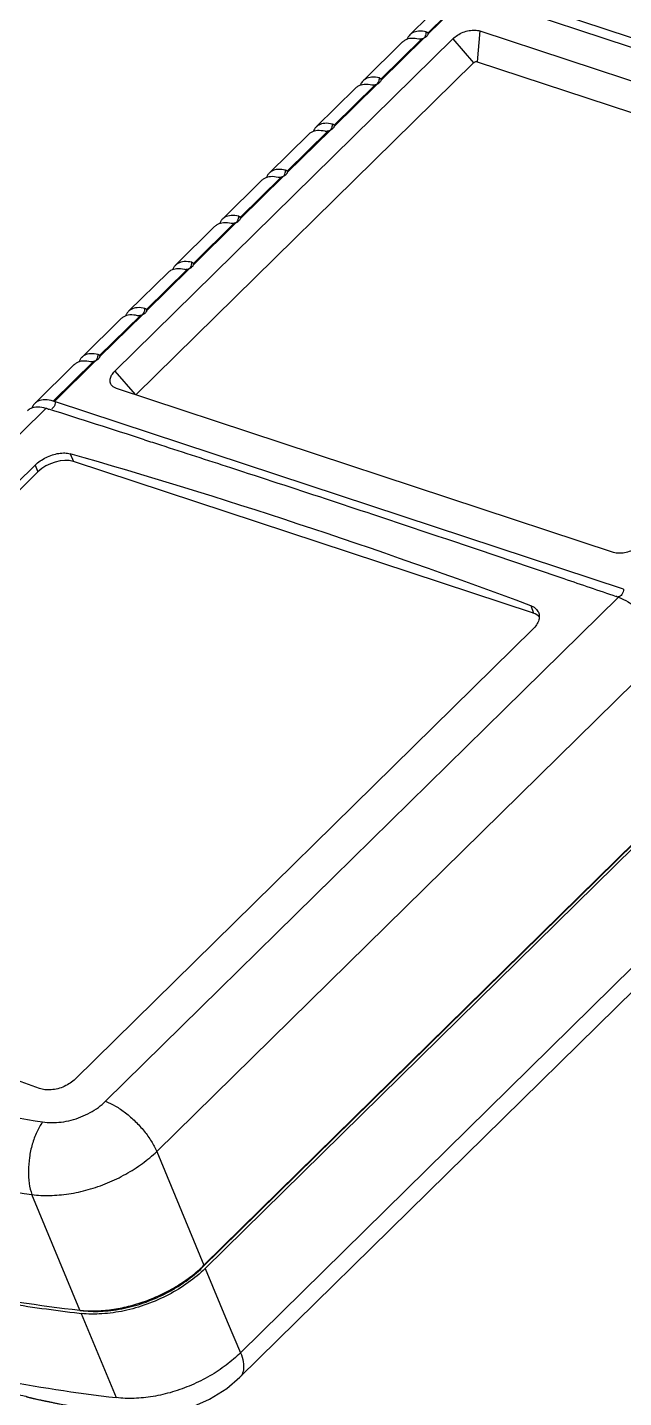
# Model space of a CAD drawing. Header units: millimetres. Extents: x 1786 to 2940, y -3417 to -1928.
# Drawn here: x 2154 to 2221.9, y -2988.9 to -2832.8 of the extents above; entities that cross this region are included whole.
import ezdxf

# ---------------------------------------------------------------- set-up
doc = ezdxf.new("R2010")
doc.units = ezdxf.units.MM

# ---------------------------------------------------------------- blocks, each defined once
blk = doc.blocks.new('*u5')
at = {"color": 7, "linetype": 'Continuous'}
for p, q in [((6.44, 73.88, 0), (1.94, 69.45, 0)), ((8.54, 74.14, 0), (3.97, 69.65, 0)), ((3.98, 69.5, 0), (8.66, 74.11, 0)), ((73.47, 52.72, 0), (8.78, 74.07, 0)), ((74.31, 53.55, 0), (9.62, 74.9, 0)), ((-31.65, 31.14, 0), (6.83, 68.98, 0)), ((3.28, 68.97, 0), (-1.37, 64.4, 0)), ((-1.36, 64.25, 0), (3.51, 69.05, 0)), ((3.98, 69.54, 0), (3.98, 69.5, 0)), ((6.83, 68.98, 0), (9.18, 66.26, 0)), ((9.91, 69.88, 0), (9.58, 66.38, 0)), ((9.91, 69.88, 0), (66.53, 51.19, 0)), ((1.1, 68.63, 0), (-3.4, 64.2, 0)), ((-29.27, 28.44, 0), (9.18, 66.26, 0)), ((9.58, 66.38, 0), (65.4, 47.95, 0)), ((-1.36, 64.29, 0), (-1.36, 64.25, 0)), ((-4.24, 63.38, 0), (-8.74, 58.95, 0)), ((-6.7, 59, 0), (-1.83, 63.8, 0)), ((-2.06, 63.72, 0), (-6.7, 59.15, 0)), ((-9.58, 58.13, 0), (-14.08, 53.7, 0)), ((-12.04, 53.75, 0), (-7.16, 58.55, 0)), ((-7.39, 58.47, 0), (-12.04, 53.9, 0)), ((-6.69, 59.04, 0), (-6.7, 59, 0)), ((-17.38, 48.5, 0), (-12.5, 53.3, 0)), ((-12.73, 53.22, 0), (-17.38, 48.65, 0)), ((-12.03, 53.79, 0), (-12.04, 53.75, 0)), ((-14.92, 52.88, 0), (-19.41, 48.45, 0)), ((-17.37, 48.53, 0), (-17.38, 48.5, 0)), ((-20.26, 47.63, 0), (-24.75, 43.2, 0)), ((-18.07, 47.97, 0), (-22.72, 43.4, 0)), ((-22.71, 43.25, 0), (-17.84, 48.05, 0)), ((-21.7, -70.98, 0), (97.46, 46.22, 0)), ((97.64, 46.48, 0), (-21.52, -70.72, 0)), ((97.79, 46.11, 0), (-21.37, -71.08, 0)), ((-25.59, 42.38, 0), (-30.09, 37.95, 0)), ((-23.41, 42.72, 0), (-28.06, 38.15, 0)), ((-28.05, 38, 0), (-23.18, 42.8, 0)), ((-22.71, 43.28, 0), (-22.71, 43.25, 0)), ((-33.39, 32.75, 0), (-28.52, 37.55, 0)), ((-28.75, 37.47, 0), (-33.39, 32.9, 0)), ((-28.05, 38.03, 0), (-28.05, 38, 0)), ((-30.93, 37.13, 0), (-35.43, 32.7, 0)), ((101.54, 36.25, 0), (-17.35, -80.68, 0)), ((-33.38, 32.78, 0), (-33.39, 32.75, 0)), ((101.47, 33.45, 0), (-17.42, -83.48, 0)), ((-36.27, 31.88, 0), (-40.77, 27.45, 0)), ((-34.09, 32.22, 0), (-38.66, 27.72, 0)), ((-38.54, 27.69, 0), (-33.85, 32.3, 0)), ((-31.65, 31.14, 0), (-29.33, 28.46, 0)), ((-31.48, 29.17, 0), (-31.63, 29.23, 0)), ((25.13, 10.48, 0), (-31.48, 29.17, 0)), ((-39.5, 26.89, 0), (-97.88, -30.53, 0)), ((-39.27, 26.82, 0), (-39.32, 26.84, 0)), ((-39.26, 26.82, 0), (-39.18, 26.79, 0)), ((26.27, 6.3, 0), (-38.42, 27.65, 0)), ((-92.83, -30.81, 0), (-40.72, 20.44, 0)), ((-40.72, 20.44, 0), (-40.41, 19.67, 0)), ((-36.74, 21.72, 0), (-36.38, 20.84, 0)), ((15.99, 3.55, 0), (-36.38, 20.84, 0)), ((-40.41, 19.67, 0), (-92.47, -31.54, 0)), ((19.22, 7.58, 0), (19.47, 7.5, 0)), ((-32.71, -52.04, 0), (25.67, 5.38, 0)), ((25.54, 5.43, 0), (25.48, 5.45, 0)), ((15.69, 4.42, 0), (15.99, 3.55, 0)), ((-36.16, -49.51, 0), (15.94, 1.74, 0)), ((-26.88, -57.75, 0), (31.5, -0.33, 0)), ((-26.88, -57.75, 0), (-21.52, -70.72, 0)), ((-35.65, -75.83, 0), (-41.1, -62.67, 0)), ((-21.74, -70.9, 0), (-21.7, -70.98, 0)), ((-21.37, -71.08, 0), (-18.85, -77.11, 0)), ((-35.7, -76.17, 0), (-35.5, -76.2, 0)), ((-35.65, -75.85, 0), (-35.27, -75.89, 0)), ((-35.5, -76.2, 0), (-31.49, -85.79, 0)), ((-18.85, -77.11, 0), (-17.35, -80.68, 0))]:
    blk.add_line(p, q, dxfattribs=at)
at = {"color": 7, "linetype": 'Continuous', "elevation": 0}
for points in [[(-41.71, -85.72), (-40.94, -85.9), (-40.22, -86.05), (-39.55, -86.19), (-38.92, -86.32), (-38.32, -86.44), (-37.75, -86.55), (-37.21, -86.64), (-36.7, -86.72)], [(-29.39, -87.72), (-27.52, -87.79), (-25.25, -87.53), (-23.01, -86.92), (-20.88, -85.98), (-18.91, -84.75), (-17.42, -83.48)]]:
    blk.add_lwpolyline(points, dxfattribs=at)
at = {"color": 7, "linetype": 'Continuous'}
for centre, radius, start, end in [((2.77, 69.74, 0), 1.03, 344.4712, 347.9314), ((2.77, 69.74, 0), 1.03, 347.932, 349.8232), ((-2.57, 64.49, 0), 1.03, 344.4712, 347.9314), ((-2.57, 64.49, 0), 1.03, 347.932, 349.8232), ((-7.91, 59.24, 0), 1.03, 344.4712, 347.9314), ((-7.9, 59.24, 0), 1.03, 347.932, 349.8232), ((-13.25, 53.99, 0), 1.03, 344.4712, 347.9314), ((-13.24, 53.99, 0), 1.03, 347.932, 349.8232), ((-18.58, 48.74, 0), 1.03, 344.4712, 347.9314), ((-18.58, 48.74, 0), 1.03, 347.932, 349.8232), ((-23.92, 43.49, 0), 1.03, 344.4712, 347.9314), ((-23.92, 43.49, 0), 1.03, 347.932, 349.8232), ((-29.26, 38.24, 0), 1.03, 344.4712, 347.9314), ((-29.26, 38.24, 0), 1.03, 347.932, 349.8232), ((-34.59, 32.99, 0), 1.03, 347.932, 349.8232), ((-34.6, 32.99, 0), 1.03, 344.4712, 347.9314), ((-41.51, 19.63, 0), 7.54, 74.05, 74.5128), ((-41.47, 19.76, 0), 7.4, 73.5731, 74.0552), ((-40.94, 21.55, 0), 5.53, 73.0284, 73.6468), ((-808.89, -2404.89, 0), 2550.6, 72.17874, 72.43573), ((-36.56, 35.29, 0), 7.85, 254.5184, 255.4143), ((-35.93, 35.19, 0), 7.94, 250.8198, 251.732), ((22.56, -2.78, 0), 8.73, 69.1716, 70.0608)]:
    blk.add_arc(centre, radius, start, end, dxfattribs=at)
for centre, major_axis, ratio, start_param, end_param in [((-38.29, 18.96, 0), (2.77, 1.15), 0.590854, 0.598958, 2.168536), ((222.43, -607.67, 0), (-550.55, 594.52), 0.475301, -0.755962, -0.664469), ((14.08, 1.68, 0), (2.77, 1.15), 0.589516, 6.481352, 6.881844), ((202.39, -627.38, 0), (-584.5, 561.15), 0.434124, -0.782719, -0.691226)]:
    blk.add_ellipse(centre, major_axis=major_axis, ratio=ratio, start_param=start_param, end_param=end_param, dxfattribs=at)
for points, start_tangent, end_tangent in [([(86.11, 64.83, 0), (75, 68.95, 0), (63.99, 72.86, 0), (53.08, 76.55, 0), (42.27, 80.03, 0), (31.55, 83.29, 0), (20.94, 86.34, 0)], (-0.93497, 0.354728), (-0.963415, 0.268016)), ([(2.96, 68.95, 0), (2.08, 69.03, 0), (1.38, 68.84, 0), (1.1, 68.62, 0)], (-0.97744, 0.211215), (-0.713964, -0.700183)), ([(1.94, 69.45, 0), (1.75, 69.22, 0), (1.61, 68.92, 0)], (-0.713964, -0.700183), (-0.321784, -0.946813)), ([(3.8, 69.78, 0), (2.92, 69.86, 0), (2.22, 69.66, 0), (1.94, 69.45, 0)], (-0.97744, 0.211215), (-0.713964, -0.700183)), ([(3.06, 68.94, 0), (2.96, 68.95, 0)], (-0.999837, 0.018041), (-0.97744, 0.211215)), ([(3.28, 68.97, 0), (3.17, 68.95, 0), (3.06, 68.94, 0)], (-0.97566, -0.219287), (-0.999837, 0.018041)), ([(3.51, 69.05, 0), (3.44, 69.02, 0), (3.37, 68.99, 0), (3.28, 68.97, 0)], (-0.907779, -0.419448), (-0.97566, -0.219287)), ([(3.49, 69.03, 0), (3.63, 69.18, 0)], (0.765786, 0.643095), (0.568365, 0.822777)), ([(3.93, 69.39, 0), (3.86, 69.3, 0), (3.77, 69.21, 0), (3.66, 69.12, 0), (3.51, 69.05, 0)], (-0.49214, -0.870516), (-0.91469, -0.404157)), ([(3.63, 69.18, 0), (3.76, 69.46, 0)], (0.568365, 0.822777), (0.267709, 0.9635)), ([(3.78, 69.56, 0), (3.8, 69.78, 0)], (0.176673, 0.98427), (-0.05142, 0.998677)), ([(3.8, 69.78, 0), (3.91, 69.73, 0), (3.97, 69.65, 0)], (0.97744, -0.211215), (0.342976, -0.939344)), ([(3.98, 69.5, 0), (3.93, 69.39, 0)], (-0.238418, -0.971163), (-0.49214, -0.870516)), ([(3.97, 69.65, 0), (3.98, 69.58, 0), (3.98, 69.54, 0)], (0.342976, -0.939344), (-0.134155, -0.99096)), ([(6.83, 68.98, 0), (7.36, 69.4, 0), (7.99, 69.73, 0), (8.68, 69.92, 0), (9.34, 69.98, 0), (9.91, 69.88, 0)], (0.712957, 0.701208), (0.949599, -0.313467)), ([(9.18, 66.26, 0), (9.3, 66.34, 0), (9.45, 66.39, 0), (9.58, 66.38, 0)], (0.712957, 0.701208), (0.949599, -0.313467)), ([(-3.4, 64.2, 0), (-3.59, 63.97, 0), (-3.73, 63.67, 0)], (-0.713964, -0.700183), (-0.321784, -0.946813)), ([(-1.54, 64.53, 0), (-2.42, 64.61, 0), (-3.12, 64.41, 0), (-3.4, 64.2, 0)], (-0.97744, 0.211215), (-0.713964, -0.700183)), ([(-1.41, 64.14, 0), (-1.48, 64.05, 0), (-1.57, 63.96, 0), (-1.68, 63.87, 0), (-1.83, 63.8, 0)], (-0.49214, -0.870516), (-0.91469, -0.404157)), ([(-1.71, 63.93, 0), (-1.58, 64.21, 0)], (0.568365, 0.822777), (0.267709, 0.9635)), ([(-1.56, 64.31, 0), (-1.54, 64.53, 0)], (0.176673, 0.98427), (-0.05142, 0.998677)), ([(-1.54, 64.53, 0), (-1.42, 64.48, 0), (-1.37, 64.4, 0)], (0.97744, -0.211215), (0.342976, -0.939344)), ([(-1.36, 64.25, 0), (-1.41, 64.14, 0)], (-0.238418, -0.971163), (-0.49214, -0.870516)), ([(-1.37, 64.4, 0), (-1.35, 64.33, 0), (-1.36, 64.29, 0)], (0.342976, -0.939344), (-0.134155, -0.99096)), ([(-2.38, 63.7, 0), (-3.26, 63.78, 0), (-3.96, 63.59, 0), (-4.24, 63.37, 0)], (-0.97744, 0.211215), (-0.713964, -0.700183)), ([(-2.28, 63.69, 0), (-2.38, 63.7, 0)], (-0.999837, 0.018041), (-0.97744, 0.211215)), ([(-2.06, 63.72, 0), (-2.17, 63.7, 0), (-2.28, 63.69, 0)], (-0.97566, -0.219287), (-0.999837, 0.018041)), ([(-1.83, 63.8, 0), (-1.89, 63.77, 0), (-1.97, 63.74, 0), (-2.06, 63.72, 0)], (-0.907779, -0.419448), (-0.97566, -0.219287)), ([(-1.85, 63.78, 0), (-1.71, 63.93, 0)], (0.765786, 0.643095), (0.568365, 0.822777)), ([(-6.88, 59.28, 0), (-7.76, 59.36, 0), (-8.45, 59.16, 0), (-8.74, 58.95, 0)], (-0.97744, 0.211215), (-0.713964, -0.700183)), ([(-7.72, 58.45, 0), (-8.6, 58.53, 0), (-9.3, 58.33, 0), (-9.58, 58.12, 0)], (-0.97744, 0.211215), (-0.713964, -0.700183)), ([(-8.74, 58.95, 0), (-8.93, 58.71, 0), (-9.06, 58.42, 0)], (-0.713964, -0.700183), (-0.321784, -0.946813)), ([(-7.61, 58.44, 0), (-7.72, 58.45, 0)], (-0.999837, 0.018041), (-0.97744, 0.211215)), ([(-7.39, 58.47, 0), (-7.5, 58.45, 0), (-7.61, 58.44, 0)], (-0.97566, -0.219287), (-0.999837, 0.018041)), ([(-7.16, 58.55, 0), (-7.23, 58.52, 0), (-7.31, 58.49, 0), (-7.39, 58.47, 0)], (-0.907779, -0.419448), (-0.97566, -0.219287)), ([(-7.18, 58.52, 0), (-7.05, 58.68, 0)], (0.765786, 0.643095), (0.568365, 0.822777)), ([(-6.74, 58.89, 0), (-6.81, 58.8, 0), (-6.91, 58.71, 0), (-7.02, 58.62, 0), (-7.16, 58.55, 0)], (-0.49214, -0.870516), (-0.91469, -0.404157)), ([(-7.05, 58.68, 0), (-6.91, 58.96, 0)], (0.568365, 0.822777), (0.267709, 0.9635)), ([(-6.89, 59.06, 0), (-6.88, 59.28, 0)], (0.176673, 0.98427), (-0.05142, 0.998677)), ([(-6.88, 59.28, 0), (-6.76, 59.23, 0), (-6.7, 59.15, 0)], (0.97744, -0.211215), (0.342976, -0.939344)), ([(-6.7, 59, 0), (-6.74, 58.89, 0)], (-0.238418, -0.971163), (-0.49214, -0.870516)), ([(-6.7, 59.15, 0), (-6.69, 59.08, 0), (-6.69, 59.04, 0)], (0.342976, -0.939344), (-0.134155, -0.99096)), ([(-13.06, 53.2, 0), (-13.94, 53.28, 0), (-14.63, 53.08, 0), (-14.92, 52.87, 0)], (-0.97744, 0.211215), (-0.713964, -0.700183)), ([(-14.07, 53.7, 0), (-14.27, 53.46, 0), (-14.4, 53.17, 0)], (-0.713964, -0.700183), (-0.321784, -0.946813)), ([(-12.22, 54.03, 0), (-13.1, 54.11, 0), (-13.79, 53.91, 0), (-14.07, 53.7, 0)], (-0.97744, 0.211215), (-0.713964, -0.700183)), ([(-12.95, 53.19, 0), (-13.06, 53.2, 0)], (-0.999837, 0.018041), (-0.97744, 0.211215)), ([(-12.73, 53.22, 0), (-12.84, 53.2, 0), (-12.95, 53.19, 0)], (-0.97566, -0.219287), (-0.999837, 0.018041)), ([(-12.5, 53.3, 0), (-12.57, 53.27, 0), (-12.65, 53.24, 0), (-12.73, 53.22, 0)], (-0.907779, -0.419448), (-0.97566, -0.219287)), ([(-12.52, 53.27, 0), (-12.39, 53.43, 0)], (0.765786, 0.643095), (0.568365, 0.822777)), ([(-12.08, 53.64, 0), (-12.15, 53.55, 0), (-12.24, 53.46, 0), (-12.36, 53.37, 0), (-12.5, 53.3, 0)], (-0.49214, -0.870516), (-0.91469, -0.404157)), ([(-12.39, 53.43, 0), (-12.25, 53.71, 0)], (0.568365, 0.822777), (0.267709, 0.9635)), ([(-12.23, 53.81, 0), (-12.22, 54.03, 0)], (0.176673, 0.98427), (-0.05142, 0.998677)), ([(-12.22, 54.03, 0), (-12.1, 53.98, 0), (-12.04, 53.9, 0)], (0.97744, -0.211215), (0.342976, -0.939344)), ([(-12.04, 53.75, 0), (-12.08, 53.64, 0)], (-0.238418, -0.971163), (-0.49214, -0.870516)), ([(-12.04, 53.9, 0), (-12.03, 53.83, 0), (-12.03, 53.79, 0)], (0.342976, -0.939344), (-0.134155, -0.99096)), ([(-19.41, 48.45, 0), (-19.6, 48.21, 0), (-19.74, 47.92, 0)], (-0.713964, -0.700183), (-0.321784, -0.946813)), ([(-17.55, 48.78, 0), (-18.43, 48.86, 0), (-19.13, 48.66, 0), (-19.41, 48.45, 0)], (-0.97744, 0.211215), (-0.713964, -0.700183)), ([(-17.42, 48.39, 0), (-17.49, 48.3, 0), (-17.58, 48.21, 0), (-17.7, 48.12, 0), (-17.84, 48.05, 0)], (-0.49214, -0.870516), (-0.91469, -0.404157)), ([(-17.72, 48.18, 0), (-17.59, 48.46, 0)], (0.568365, 0.822777), (0.267709, 0.9635)), ([(-17.57, 48.56, 0), (-17.55, 48.78, 0)], (0.176673, 0.98427), (-0.05142, 0.998677)), ([(-17.55, 48.78, 0), (-17.44, 48.73, 0), (-17.38, 48.65, 0)], (0.97744, -0.211215), (0.342976, -0.939344)), ([(-17.38, 48.5, 0), (-17.42, 48.39, 0)], (-0.238418, -0.971163), (-0.49214, -0.870516)), ([(-17.38, 48.65, 0), (-17.37, 48.58, 0), (-17.37, 48.53, 0)], (0.342976, -0.939344), (-0.134155, -0.99096)), ([(-18.4, 47.95, 0), (-19.28, 48.03, 0), (-19.97, 47.83, 0), (-20.25, 47.62, 0)], (-0.97744, 0.211215), (-0.713964, -0.700183)), ([(-18.29, 47.94, 0), (-18.4, 47.95, 0)], (-0.999837, 0.018041), (-0.97744, 0.211215)), ([(-18.07, 47.97, 0), (-18.18, 47.95, 0), (-18.29, 47.94, 0)], (-0.97566, -0.219287), (-0.999837, 0.018041)), ([(-17.84, 48.05, 0), (-17.91, 48.02, 0), (-17.99, 47.99, 0), (-18.07, 47.97, 0)], (-0.907779, -0.419448), (-0.97566, -0.219287)), ([(-17.86, 48.02, 0), (-17.72, 48.18, 0)], (0.765786, 0.643095), (0.568365, 0.822777)), ([(-23.74, 42.7, 0), (-24.62, 42.78, 0), (-25.31, 42.58, 0), (-25.59, 42.37, 0)], (-0.97744, 0.211215), (-0.713964, -0.700183)), ([(-24.75, 43.2, 0), (-24.94, 42.96, 0), (-25.08, 42.67, 0)], (-0.713964, -0.700183), (-0.321784, -0.946813)), ([(-22.89, 43.53, 0), (-23.77, 43.61, 0), (-24.47, 43.41, 0), (-24.75, 43.2, 0)], (-0.97744, 0.211215), (-0.713964, -0.700183)), ([(-23.63, 42.69, 0), (-23.74, 42.7, 0)], (-0.999837, 0.018041), (-0.97744, 0.211215)), ([(-23.41, 42.72, 0), (-23.52, 42.7, 0), (-23.63, 42.69, 0)], (-0.97566, -0.219287), (-0.999837, 0.018041)), ([(-23.18, 42.8, 0), (-23.25, 42.77, 0), (-23.32, 42.74, 0), (-23.41, 42.72, 0)], (-0.907779, -0.419448), (-0.97566, -0.219287)), ([(-23.2, 42.77, 0), (-23.06, 42.93, 0)], (0.765786, 0.643095), (0.568365, 0.822777)), ([(-22.76, 43.14, 0), (-22.83, 43.04, 0), (-22.92, 42.96, 0), (-23.03, 42.87, 0), (-23.18, 42.8, 0)], (-0.49214, -0.870516), (-0.91469, -0.404157)), ([(-23.06, 42.93, 0), (-22.93, 43.21, 0)], (0.568365, 0.822777), (0.267709, 0.9635)), ([(-22.91, 43.31, 0), (-22.89, 43.53, 0)], (0.176673, 0.98427), (-0.05142, 0.998677)), ([(-22.89, 43.53, 0), (-22.78, 43.48, 0), (-22.72, 43.4, 0)], (0.97744, -0.211215), (0.342976, -0.939344)), ([(-22.71, 43.25, 0), (-22.76, 43.14, 0)], (-0.238418, -0.971163), (-0.49214, -0.870516)), ([(-22.72, 43.4, 0), (-22.71, 43.33, 0), (-22.71, 43.28, 0)], (0.342976, -0.939344), (-0.134155, -0.99096)), ([(-29.07, 37.45, 0), (-29.95, 37.53, 0), (-30.65, 37.33, 0), (-30.93, 37.12, 0)], (-0.97744, 0.211215), (-0.713964, -0.700183)), ([(-30.09, 37.95, 0), (-30.28, 37.71, 0), (-30.42, 37.42, 0)], (-0.713964, -0.700183), (-0.321784, -0.946813)), ([(-28.23, 38.28, 0), (-29.11, 38.36, 0), (-29.81, 38.16, 0), (-30.09, 37.95, 0)], (-0.97744, 0.211215), (-0.713964, -0.700183)), ([(-28.75, 37.47, 0), (-28.86, 37.45, 0), (-28.97, 37.44, 0)], (-0.97566, -0.219287), (-0.999837, 0.018041)), ([(-28.52, 37.55, 0), (-28.59, 37.52, 0), (-28.66, 37.49, 0), (-28.75, 37.47, 0)], (-0.907779, -0.419448), (-0.97566, -0.219287)), ([(-28.54, 37.52, 0), (-28.4, 37.68, 0)], (0.765786, 0.643095), (0.568365, 0.822777)), ([(-28.1, 37.89, 0), (-28.17, 37.79, 0), (-28.26, 37.7, 0), (-28.37, 37.62, 0), (-28.52, 37.55, 0)], (-0.49214, -0.870516), (-0.91469, -0.404157)), ([(-28.4, 37.68, 0), (-28.27, 37.96, 0)], (0.568365, 0.822777), (0.267709, 0.9635)), ([(-28.25, 38.06, 0), (-28.23, 38.28, 0)], (0.176673, 0.98427), (-0.05142, 0.998677)), ([(-28.23, 38.28, 0), (-28.11, 38.23, 0), (-28.06, 38.15, 0)], (0.97744, -0.211215), (0.342976, -0.939344)), ([(-28.05, 38, 0), (-28.1, 37.89, 0)], (-0.238418, -0.971163), (-0.49214, -0.870516)), ([(-28.06, 38.15, 0), (-28.04, 38.08, 0), (-28.05, 38.03, 0)], (0.342976, -0.939344), (-0.134155, -0.99096)), ([(-28.97, 37.44, 0), (-29.07, 37.45, 0)], (-0.999837, 0.018041), (-0.97744, 0.211215)), ([(-33.57, 33.03, 0), (-34.45, 33.11, 0), (-35.15, 32.91, 0), (-35.43, 32.7, 0)], (-0.97744, 0.211215), (-0.713964, -0.700183)), ([(-33.58, 32.81, 0), (-33.57, 33.03, 0)], (0.176673, 0.98427), (-0.05142, 0.998677)), ([(-33.57, 33.03, 0), (-33.45, 32.98, 0), (-33.39, 32.9, 0)], (0.97744, -0.211215), (0.342976, -0.939344)), ([(-33.39, 32.9, 0), (-33.38, 32.83, 0), (-33.38, 32.78, 0)], (0.342976, -0.939344), (-0.134155, -0.99096)), ([(-34.41, 32.2, 0), (-35.29, 32.28, 0), (-35.99, 32.08, 0), (-36.27, 31.87, 0)], (-0.97744, 0.211215), (-0.713964, -0.700183)), ([(-35.43, 32.7, 0), (-35.62, 32.46, 0), (-35.76, 32.17, 0)], (-0.713964, -0.700183), (-0.321784, -0.946813)), ([(-34.3, 32.19, 0), (-34.41, 32.2, 0)], (-0.999837, 0.018041), (-0.97744, 0.211215)), ([(-34.09, 32.22, 0), (-34.19, 32.2, 0), (-34.3, 32.19, 0)], (-0.97566, -0.219287), (-0.999837, 0.018041)), ([(-33.85, 32.3, 0), (-33.92, 32.27, 0), (-34, 32.24, 0), (-34.09, 32.22, 0)], (-0.907779, -0.419448), (-0.97566, -0.219287)), ([(-33.87, 32.27, 0), (-33.74, 32.43, 0)], (0.765786, 0.643095), (0.568365, 0.822777)), ([(-33.43, 32.64, 0), (-33.5, 32.54, 0), (-33.6, 32.45, 0), (-33.71, 32.37, 0), (-33.85, 32.3, 0)], (-0.49214, -0.870516), (-0.91469, -0.404157)), ([(-33.74, 32.43, 0), (-33.61, 32.71, 0)], (0.568365, 0.822777), (0.267709, 0.9635)), ([(-33.39, 32.75, 0), (-33.43, 32.64, 0)], (-0.238418, -0.971163), (-0.49214, -0.870516)), ([(-31.63, 29.23, 0), (-31.91, 29.41, 0), (-32.16, 29.76, 0), (-32.19, 30.2, 0), (-32.02, 30.67, 0), (-31.65, 31.14, 0)], (-0.910878, 0.412676), (0.712957, 0.701208)), ([(-39.5, 26.89, 0), (-40.45, 27.03, 0), (-41.22, 26.89, 0), (-41.61, 26.62, 0)], (-0.963699, 0.266991), (-0.717978, -0.696066)), ([(-40.76, 27.45, 0), (-40.91, 27.29, 0), (-41.09, 26.93, 0)], (-0.717978, -0.696066), (-0.329132, -0.944284)), ([(-38.66, 27.72, 0), (-39.61, 27.86, 0), (-40.38, 27.71, 0), (-40.76, 27.45, 0)], (-0.963699, 0.266991), (-0.717978, -0.696066)), ([(-38.42, 27.65, 0), (-38.47, 27.33, 0), (-38.62, 27.05, 0), (-38.82, 26.85, 0)], (-0.023179, -0.999731), (-0.836988, -0.547221)), ([(-28.28, 23.32, 0), (-26.47, 22.73, 0)], (0.952022, -0.30603), (0.9518, -0.306718)), ([(-26.47, 22.73, 0), (-18.49, 20.15, 0), (3.08, 13.03, 0), (19.22, 7.58, 0)], (0.9518, -0.306718), (0.946699, -0.322121)), ([(-40.72, 20.44, 0), (-40.16, 20.9, 0), (-39.49, 21.3, 0), (-38.77, 21.59, 0), (-38.04, 21.77, 0), (-37.34, 21.81, 0), (-36.74, 21.72, 0)], (0.712957, 0.701208), (0.961502, -0.274798)), ([(28.22, 11.38, 0), (27.69, 10.96, 0), (27.05, 10.64, 0), (26.37, 10.44, 0), (25.71, 10.39, 0), (25.13, 10.48, 0)], (-0.712957, -0.701208), (-0.949599, 0.313467)), ([(19.47, 7.5, 0), (25.42, 5.47, 0)], (0.946674, -0.322192), (0.946096, -0.323886)), ([(26.27, 6.3, 0), (26.21, 5.98, 0), (26.07, 5.7, 0), (25.86, 5.5, 0), (25.63, 5.41, 0)], (-0.023179, -0.999731), (-0.998425, -0.056108)), ([(25.48, 5.45, 0), (25.42, 5.47, 0)], (-0.939123, 0.343581), (-0.944828, 0.327567)), ([(25.67, 5.38, 0), (26.79, 4.84, 0), (27.94, 4.05, 0), (28.12, 3.92, 0)], (0.934604, -0.355689), (0.779488, -0.626417)), ([(15.69, 4.42, 0), (16.18, 4.15, 0), (16.51, 3.76, 0), (16.6, 3.57, 0)], (0.937009, -0.349306), (0.326187, -0.945305)), ([(16.6, 3.57, 0), (16.66, 3.3, 0), (16.61, 2.79, 0), (16.36, 2.25, 0), (15.94, 1.74, 0)], (0.326187, -0.945305), (-0.712957, -0.701208)), ([(-98.3, -35.11, 0), (-88.68, -40.18, 0), (-77.95, -44.67, 0), (-66.19, -48.55, 0), (-53.47, -51.8, 0), (-39.89, -54.39, 0)], (0.860555, -0.509358), (0.987334, -0.158658)), ([(-100.88, -42.93, 0), (-91.04, -48.15, 0), (-80.06, -52.76, 0), (-68.03, -56.74, 0), (-55.01, -60.05, 0), (-41.1, -62.67, 0)], (0.858865, -0.512202), (0.987735, -0.15614)), ([(-36.16, -49.51, 0), (-36.73, -49.96, 0), (-37.41, -50.34, 0), (-38.14, -50.6, 0), (-38.89, -50.73, 0), (-39.61, -50.72, 0), (-40.23, -50.58, 0)], (-0.712957, -0.701208), (-0.938173, 0.346167)), ([(-39.89, -54.39, 0), (-38.86, -54.47, 0), (-37.76, -54.4, 0), (-36.63, -54.18, 0), (-35.53, -53.82, 0), (-34.48, -53.33, 0), (-33.53, -52.73, 0), (-32.71, -52.04, 0)], (0.987354, -0.158534), (0.713039, 0.701124)), ([(-32.71, -52.04, 0), (-31.59, -52.58, 0), (-30.44, -53.36, 0), (-29.33, -54.33, 0), (-28.32, -55.44, 0), (-27.49, -56.6, 0), (-26.88, -57.75, 0)], (0.934604, -0.355689), (0.395202, -0.918594)), ([(-39.89, -54.39, 0), (-40.55, -55.55, 0), (-41.06, -56.93, 0), (-41.38, -58.43, 0), (-41.5, -59.95, 0), (-41.41, -61.39, 0), (-41.1, -62.67, 0)], (-0.574602, -0.818433), (0.327463, -0.944864)), ([(-95.88, -55.95, 0), (-85.78, -61.72, 0), (-74.62, -66.63, 0), (-62.49, -70.64, 0), (-49.46, -73.71, 0), (-35.65, -75.83, 0)], (0.838811, -0.544423), (0.993405, -0.114655)), ([(-95.71, -56.32, 0), (-89.53, -60.03, 0), (-82.92, -63.4, 0), (-75.91, -66.43, 0), (-68.51, -69.12, 0), (-60.75, -71.44, 0), (-52.64, -73.4, 0), (-44.22, -74.98, 0), (-35.7, -76.17, 0)], (0.838838, -0.544381), (0.993283, -0.115714)), ([(-41.1, -62.67, 0), (-39.07, -62.77, 0), (-36.91, -62.58, 0), (-34.69, -62.1, 0), (-32.49, -61.34, 0), (-30.41, -60.33, 0), (-28.52, -59.12, 0), (-26.88, -57.75, 0)], (0.991396, -0.130899), (0.71721, 0.696857)), ([(-89.72, -67.07, 0), (-81.31, -71.76, 0), (-70.22, -76.64, 0), (-58.16, -80.62, 0), (-45.21, -83.68, 0), (-31.49, -85.79, 0)], (0.849954, -0.526857), (0.993305, -0.115518)), ([(-35.65, -75.83, 0), (-33.9, -75.91, 0), (-32.03, -75.76, 0), (-30.11, -75.39, 0), (-28.18, -74.8, 0), (-26.31, -74.01, 0), (-24.54, -73.05, 0), (-22.93, -71.94, 0), (-21.52, -70.72, 0)], (0.993405, -0.114655), (0.712957, 0.701208)), ([(-21.37, -71.08, 0), (-23.29, -72.69, 0), (-25.55, -74.07, 0), (-28.03, -75.16, 0), (-30.6, -75.9, 0), (-33.13, -76.25, 0), (-35.5, -76.2, 0)], (-0.712957, -0.701208), (-0.993402, 0.114687)), ([(-35.27, -75.89, 0), (-33, -75.94, 0), (-31.8, -75.82, 0), (-30.57, -75.61, 0), (-28.1, -74.9, 0), (-25.72, -73.85, 0), (-24.6, -73.22, 0), (-23.55, -72.52, 0), (-21.7, -70.98, 0)], (0.993408, -0.114633), (0.712967, 0.701198)), ([(-82.36, -72.14, 0), (-82.26, -72.2, 0), (-81.95, -72.36, 0), (-81.59, -72.53, 0), (-81.18, -72.73, 0), (-80.72, -72.94, 0), (-80.2, -73.17, 0), (-79.6, -73.43, 0), (-78.93, -73.71, 0), (-78.17, -74.02, 0), (-77.32, -74.36, 0), (-76.38, -74.72, 0), (-75.34, -75.12, 0), (-74.19, -75.55, 0), (-72.91, -76.02, 0), (-71.5, -76.52, 0), (-69.93, -77.07, 0), (-68.17, -77.68, 0), (-66.23, -78.34, 0), (-64.15, -79.03, 0), (-62, -79.73, 0), (-59.84, -80.43, 0), (-57.74, -81.09, 0), (-55.74, -81.71, 0), (-53.89, -82.28, 0), (-52.22, -82.78, 0), (-50.71, -83.22, 0), (-49.31, -83.63, 0), (-48.03, -83.99, 0), (-46.85, -84.32, 0), (-45.76, -84.62, 0), (-44.75, -84.89, 0), (-43.81, -85.14, 0), (-42.94, -85.36, 0), (-42.15, -85.56, 0), (-41.44, -85.73, 0), (-40.79, -85.89, 0), (-40.2, -86.03, 0), (-39.66, -86.15, 0), (-39.17, -86.25, 0), (-38.73, -86.35, 0), (-38.33, -86.43, 0), (-37.95, -86.5, 0), (-37.61, -86.57, 0), (-37.29, -86.63, 0), (-36.99, -86.68, 0), (-36.72, -86.72, 0), (-36.7, -86.72, 0)], (0.881846, -0.471538), (0.988034, -0.154238)), ([(-17.35, -80.68, 0), (-18.97, -82.08, 0), (-20.85, -83.32, 0), (-22.92, -84.36, 0), (-25.1, -85.15, 0), (-27.31, -85.66, 0), (-29.47, -85.88, 0), (-31.49, -85.79, 0)], (-0.708899, -0.70531), (-0.99262, 0.121264)), ([(-17.35, -80.68, 0), (-17.04, -81.73, 0), (-17.02, -82.62, 0), (-17.27, -83.3, 0), (-17.42, -83.48, 0)], (0.372694, -0.927954), (-0.716949, -0.697125))]:
    blk.add_spline(points, degree=3, dxfattribs=dict(at, start_tangent=start_tangent, end_tangent=end_tangent))

msp = doc.modelspace()

# ---------------------------------------------------------------- block references
msp.add_blockref('*u5', (2195.6, -2903.09, 0))

doc.saveas('drawing.dxf')
